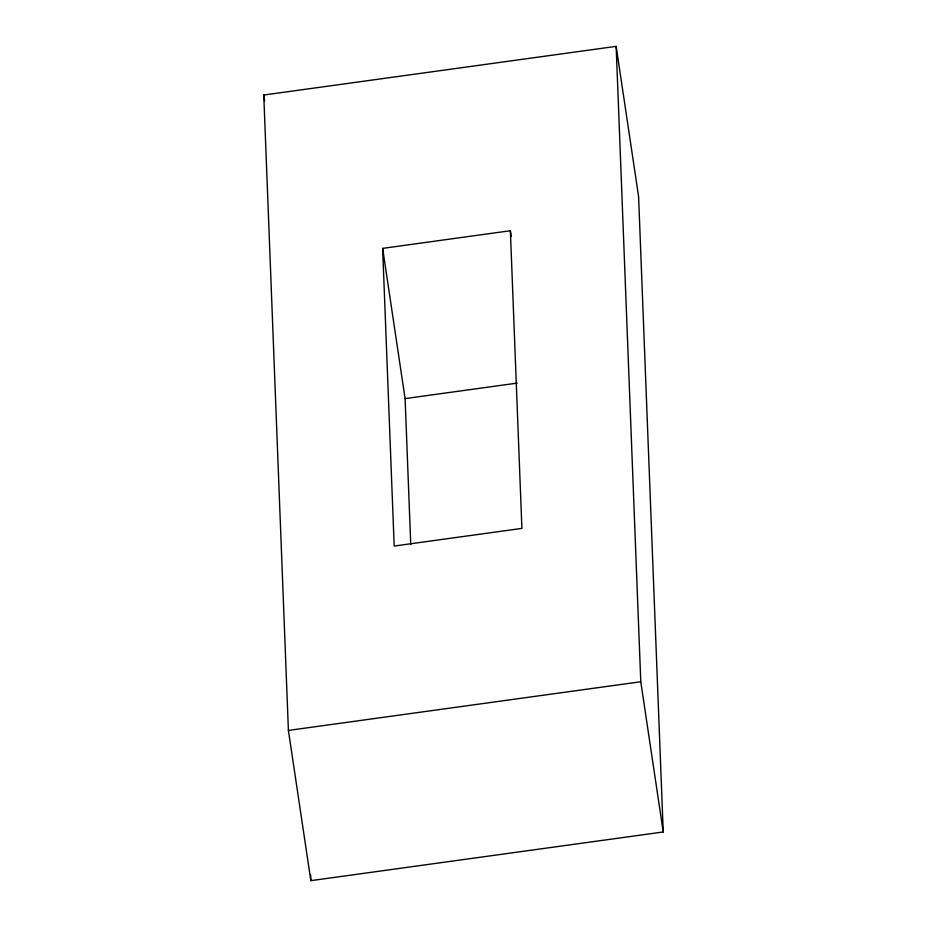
<?xml version="1.0" encoding="UTF-8"?>
<svg xmlns="http://www.w3.org/2000/svg" width="927" height="927" viewBox="0 0 927 927"><rect width="100%" height="100%" fill="white"/><g stroke="black" fill="none" stroke-linecap="round" stroke-linejoin="round"><path stroke-width="1.39" d="M263.766 95.029L616.154 46.35L638.599 196.57L663.234 831.971L310.846 880.65L288.401 730.43L263.766 95.029L264.624 100.753M510.371 230.73L521.901 528.402L394.184 546.049L382.642 248.378L510.371 230.73L511.217 236.455M410.754 544.543L405.099 398.598L517.208 383.106M288.401 730.43L640.777 681.751L616.154 46.35M640.777 681.751L663.234 831.971M382.642 248.378L405.099 398.598M310.626 874.879L310.846 880.65"/></g></svg>
